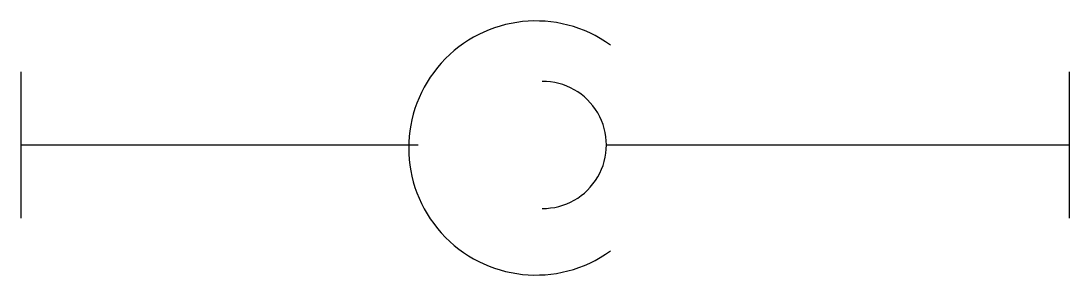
# Model space of a CAD drawing. Header units: metres. Extents: x 44240 to 46352, y -109211 to -108699.
import ezdxf

# ---------------------------------------------------------------- set-up
doc = ezdxf.new("R2010")
doc.units = ezdxf.units.M
doc.layers.add('DET1', color=1, linetype='Continuous')
doc.layers.add('G', color=3, linetype='Continuous')

msp = doc.modelspace()

# ---------------------------------------------------------------- linework, layer by layer
at = {"layer": 'DET1'}
for p, q in [((44240.31, -108801.4), (44240.31, -109096.64)), ((46351.76, -108801.4), (46351.76, -109096.64))]:
    msp.add_line(p, q, dxfattribs=at)
for centre, radius, start, end in [((45277.46, -108955.19), 256.01, 54.06, 305.94), ((45291.68, -108949.02), 128.01, 269.36, 90.64)]:
    msp.add_arc(centre, radius, start, end, dxfattribs=at)
at = {"layer": 'G'}
for p, q in [((44240.31, -108949.02), (45040.41, -108949.02)), ((45419.68, -108949.02), (46351.76, -108949.02))]:
    msp.add_line(p, q, dxfattribs=at)

doc.saveas('drawing.dxf')
